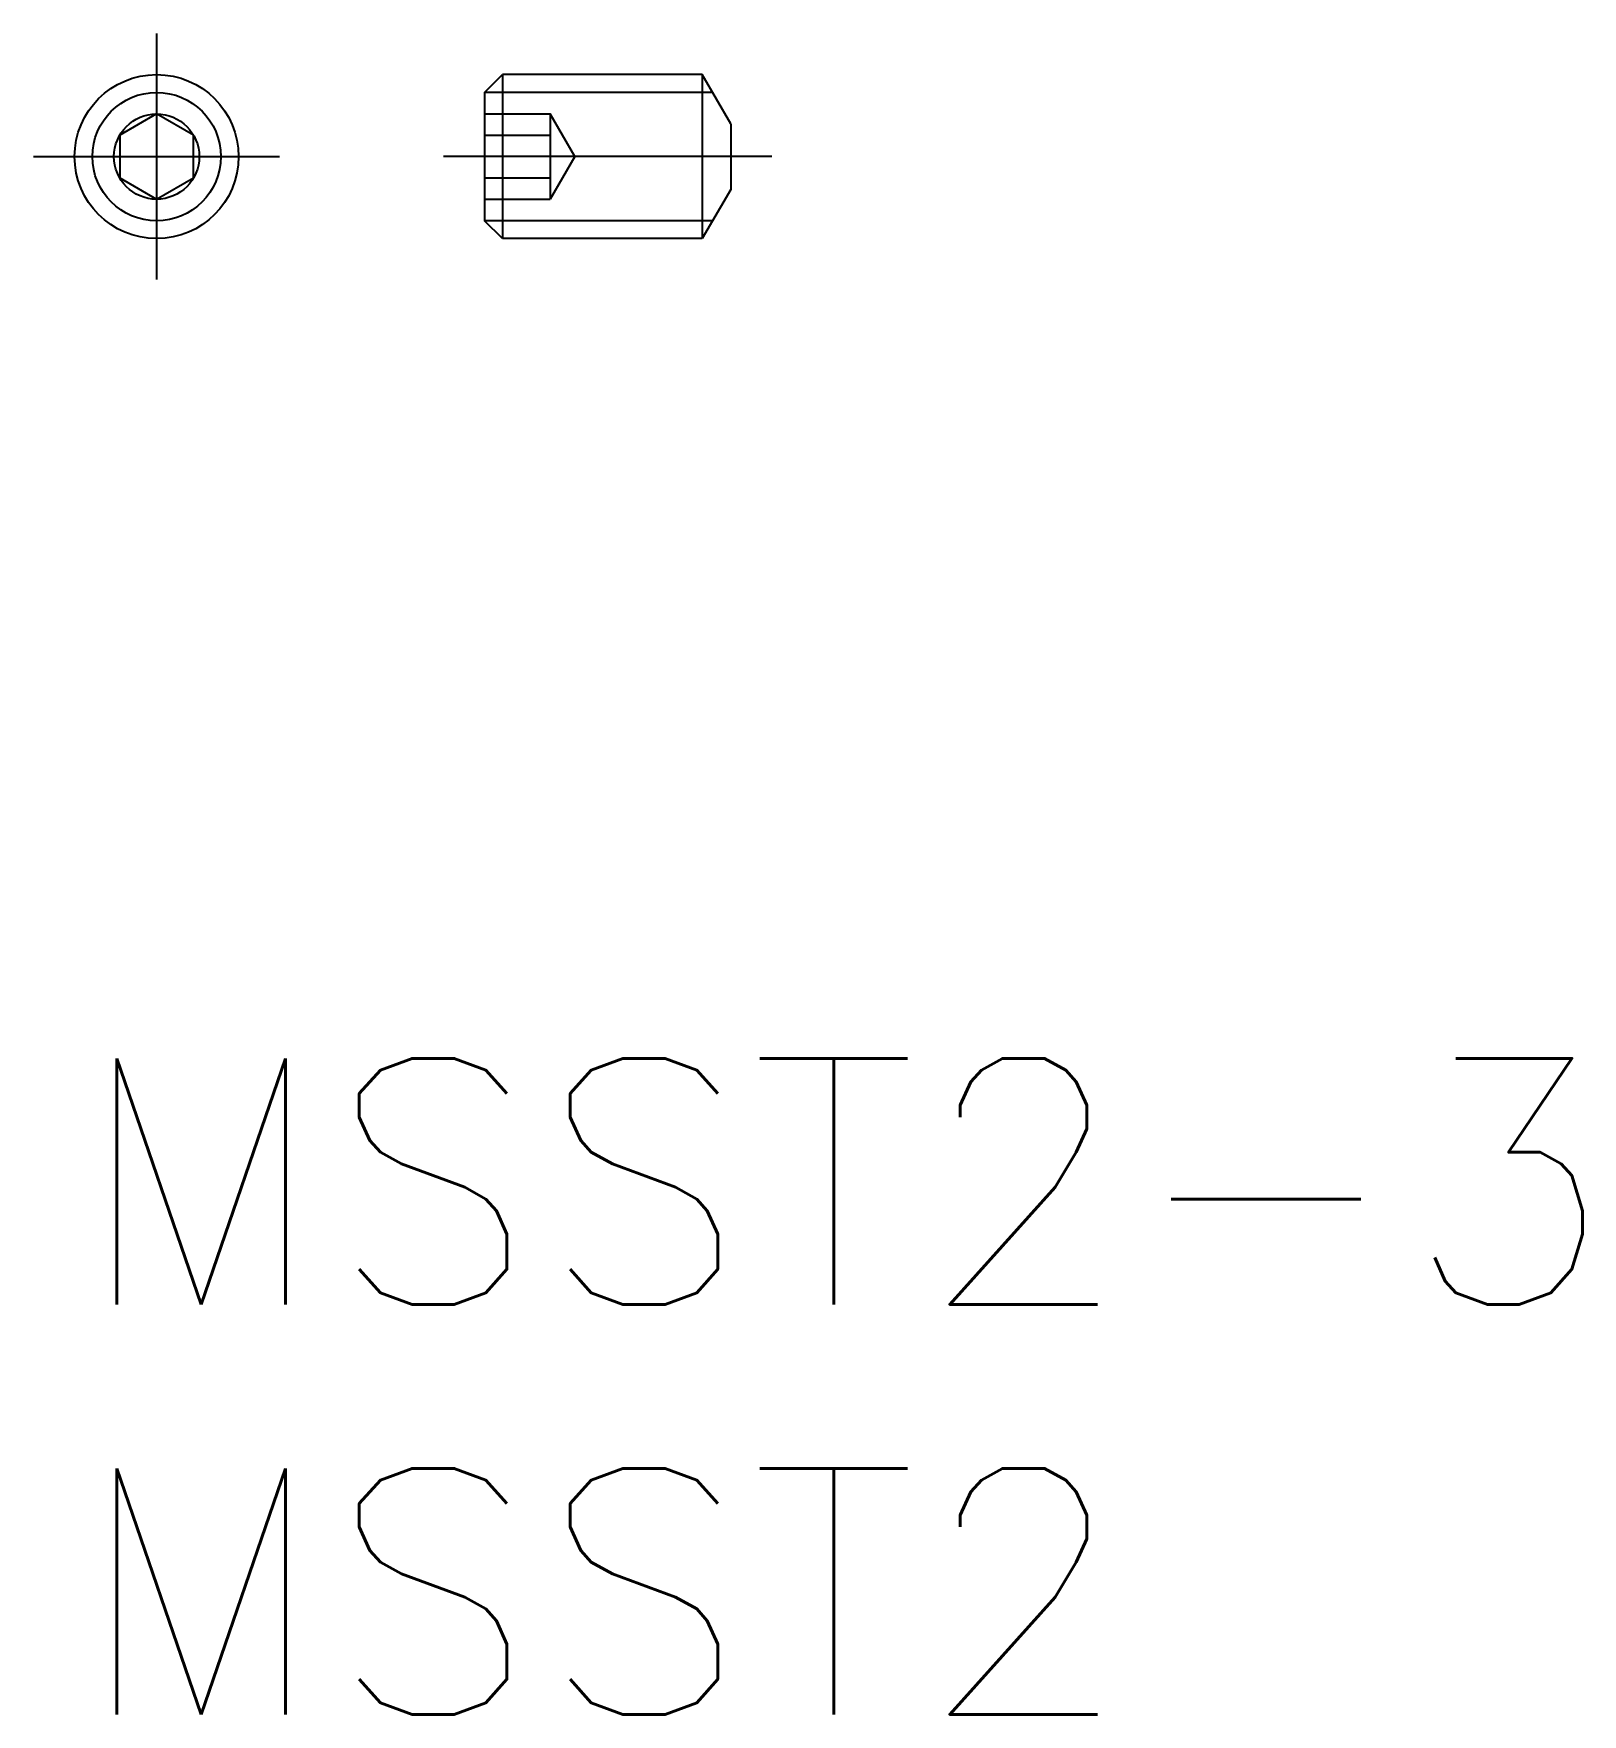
# Model space of a CAD drawing. Extents: x -0.5 to 18.4, y -8 to 12.5.
import ezdxf

# ---------------------------------------------------------------- set-up
doc = ezdxf.new("R2010")
doc.units = 0
doc.header["$LTSCALE"] = 0.5
doc.linetypes.add('CENTER', pattern=[50.8, 31.75, -6.35, 6.35, -6.35])
doc.linetypes.add('DASHED', pattern=[19.05, 12.7, -6.35])
for name, color, linetype in [('MSM_CENTER', 1, 'CENTER'), ('MSM_CONTINUOUS', 7, 'CONTINUOUS'), ('MSM_DASHED', 4, 'DASHED'), ('MSM_NARROW', 5, 'CONTINUOUS'), ('MSM_PART_NUMBER', 7, 'CONTINUOUS')]:
    doc.layers.add(name, color=color, linetype=linetype)
doc.styles.get("Standard").update_dxf_attribs({"font": 'txt.shx', "height": 1, "bigfont": 'bigfont.shx'})

# ---------------------------------------------------------------- blocks, each defined once
blk = doc.blocks.new('*U3')
at = {"layer": 'MSM_PART_NUMBER'}
blk.add_text('MSST2-3', height=3, dxfattribs=at).set_placement((0, -3))
blk = doc.blocks.new('*U4')
at = {"layer": 'MSM_PART_NUMBER'}
blk.add_text('MSST2', height=3, dxfattribs=at).set_placement((0, -8))

msp = doc.modelspace()

# ---------------------------------------------------------------- linework, layer by layer
at = {"layer": 'MSM_CENTER'}
for p, q in [((1, 12.5), (1, 9.5)), ((-0.5, 11), (2.5, 11)), ((8.5, 11), (4.5, 11))]:
    msp.add_line(p, q, dxfattribs=at)
at = {"layer": 'MSM_CONTINUOUS'}
for p, q in [((5, 11.783), (5.216, 12)), ((5.216, 12), (5.216, 10)), ((7.654, 12), (5.216, 12)), ((8, 11.4), (7.654, 12)), ((7.654, 12), (7.654, 10)), ((5, 11.783), (5, 10.216)), ((1, 11.52), (0.55, 11.26)), ((1.45, 11.26), (1, 11.52)), ((8, 11.4), (8, 10.6)), ((0.55, 11.26), (0.55, 10.74)), ((1.45, 10.74), (1.45, 11.26)), ((0.55, 10.74), (1, 10.48)), ((1, 10.48), (1.45, 10.74)), ((8, 10.6), (7.654, 10)), ((5.216, 10), (5, 10.216)), ((7.654, 10), (5.216, 10))]:
    msp.add_line(p, q, dxfattribs=at)
for radius in [1, 0.52]:
    msp.add_circle((1, 11), radius, dxfattribs=at)
at = {"layer": 'MSM_DASHED'}
for p, q in [((5, 11.52), (5.8, 11.52)), ((5.8, 11.52), (5.8, 10.48)), ((6.1, 11), (5.8, 11.52)), ((5, 11.26), (5.8, 11.26)), ((6.1, 11), (5.8, 10.48)), ((5, 10.74), (5.8, 10.74)), ((5, 10.48), (5.8, 10.48))]:
    msp.add_line(p, q, dxfattribs=at)
at = {"layer": 'MSM_NARROW'}
for p, q in [((7.779, 11.783), (5, 11.783)), ((7.779, 10.216), (5, 10.216))]:
    msp.add_line(p, q, dxfattribs=at)
msp.add_circle((1, 11), 0.783, dxfattribs=at)

# ---------------------------------------------------------------- block references
at = {"layer": 'MSM_CONTINUOUS'}
for name in ['*U3', '*U4']:
    msp.add_blockref(name, (0, 0), dxfattribs=at)

doc.saveas('drawing.dxf')
